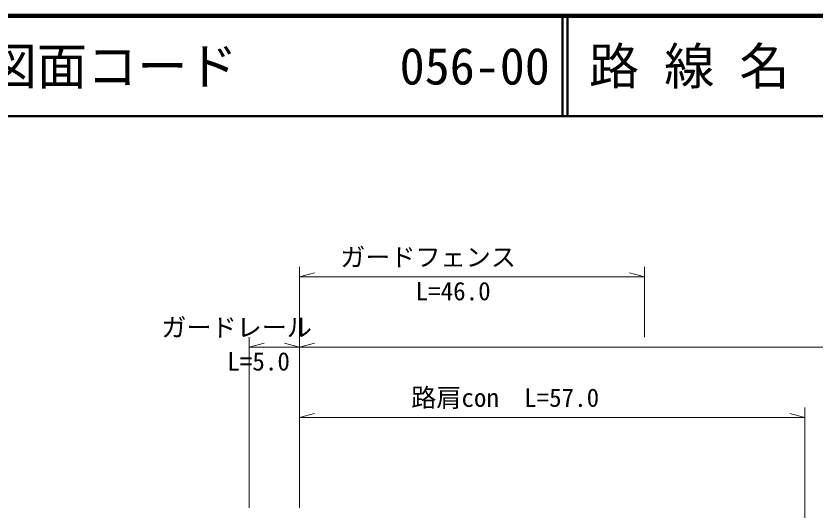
# Model space of a CAD drawing. Units: millimetres, scale not verified. Extents: x 40000 to 680000, y 20000 to 380000.
# Drawn here: x 123302 to 202901, y 330770 to 380000 of the extents above; entities that cross this region are included whole.
import ezdxf
from ezdxf.enums import TextEntityAlignment as Align

# ---------------------------------------------------------------- set-up
doc = ezdxf.new("R2010")
doc.units = ezdxf.units.MM
doc.header["$LTSCALE"] = 1000
for name, color, linetype, lineweight in [('M-STR-HTXT', 7, 'Continuous', 13), ('M-TTL', 2, 'Continuous', 140), ('M-TTL-LINE', 7, 'Continuous', 50)]:
    doc.layers.add(name, color=color, linetype=linetype, lineweight=lineweight)
doc.layers.add('M-TTL-TXT', color=7, linetype='Continuous')
doc.styles.add('ＭＳ ゴシック', font='')
doc.styles.get('ＭＳ ゴシック').set_extended_font_data('MS Gothic')

msp = doc.modelspace()

# ---------------------------------------------------------------- linework, layer by layer
at = {"layer": 'M-STR-HTXT'}
for p, q in [((151547, 355001), (151547, 331001)), ((151547, 354001), (153047, 354401)), ((185905, 354001), (184405, 354401)), ((185905, 355001), (185905, 348001)), ((151547, 354001), (185905, 354001)), ((146520, 348001), (146520, 331001)), ((146520, 347001), (148020, 347401)), ((151547, 347001), (150047, 347401)), ((151547, 347001), (153047, 347401)), ((146520, 347001), (151547, 347001)), ((151547, 347001), (393522, 347001)), ((201900, 341001), (201900, 322001)), ((151547, 340001), (153047, 340401)), ((151547, 340001), (201900, 340001)), ((201900, 340001), (200400, 340401))]:
    msp.add_line(p, q, dxfattribs=at)
at = {"layer": 'M-TTL'}
msp.add_line((680000, 380000), (40000, 380000), dxfattribs=at)
at = {"layer": 'M-TTL-LINE'}
for p, q in [((177750, 380000), (177750, 370000)), ((178250, 380000), (178250, 370000)), ((40000, 370000), (680000, 370000))]:
    msp.add_line(p, q, dxfattribs=at)

# ---------------------------------------------------------------- texts
at = {"layer": 'M-STR-HTXT', "style": 'ＭＳ ゴシック'}
for s, p in [('ガードフェンス', (164351, 354501)), ('ガードレール', (145283, 347501)), ('路肩con\u3000L=57.0', (172036, 340501))]:
    msp.add_text(s, height=1833, dxfattribs=at).set_placement(p, align=Align.BOTTOM_CENTER)
for s, p in [('L=46.0', (166851, 353501)), ('L=5.0', (147471, 346501))]:
    msp.add_text(s, height=1833, dxfattribs=at).set_placement(p, align=Align.TOP_CENTER)
at = {"layer": 'M-TTL-TXT', "style": 'ＭＳ ゴシック'}
for s, p in [('路 線 名', (180380, 375000)), ('図面コード', (120380, 375000)), ('056-00', (161521, 375000))]:
    msp.add_text(s, height=3666, dxfattribs=at).set_placement(p, align=Align.MIDDLE_LEFT)

doc.saveas('drawing.dxf')
